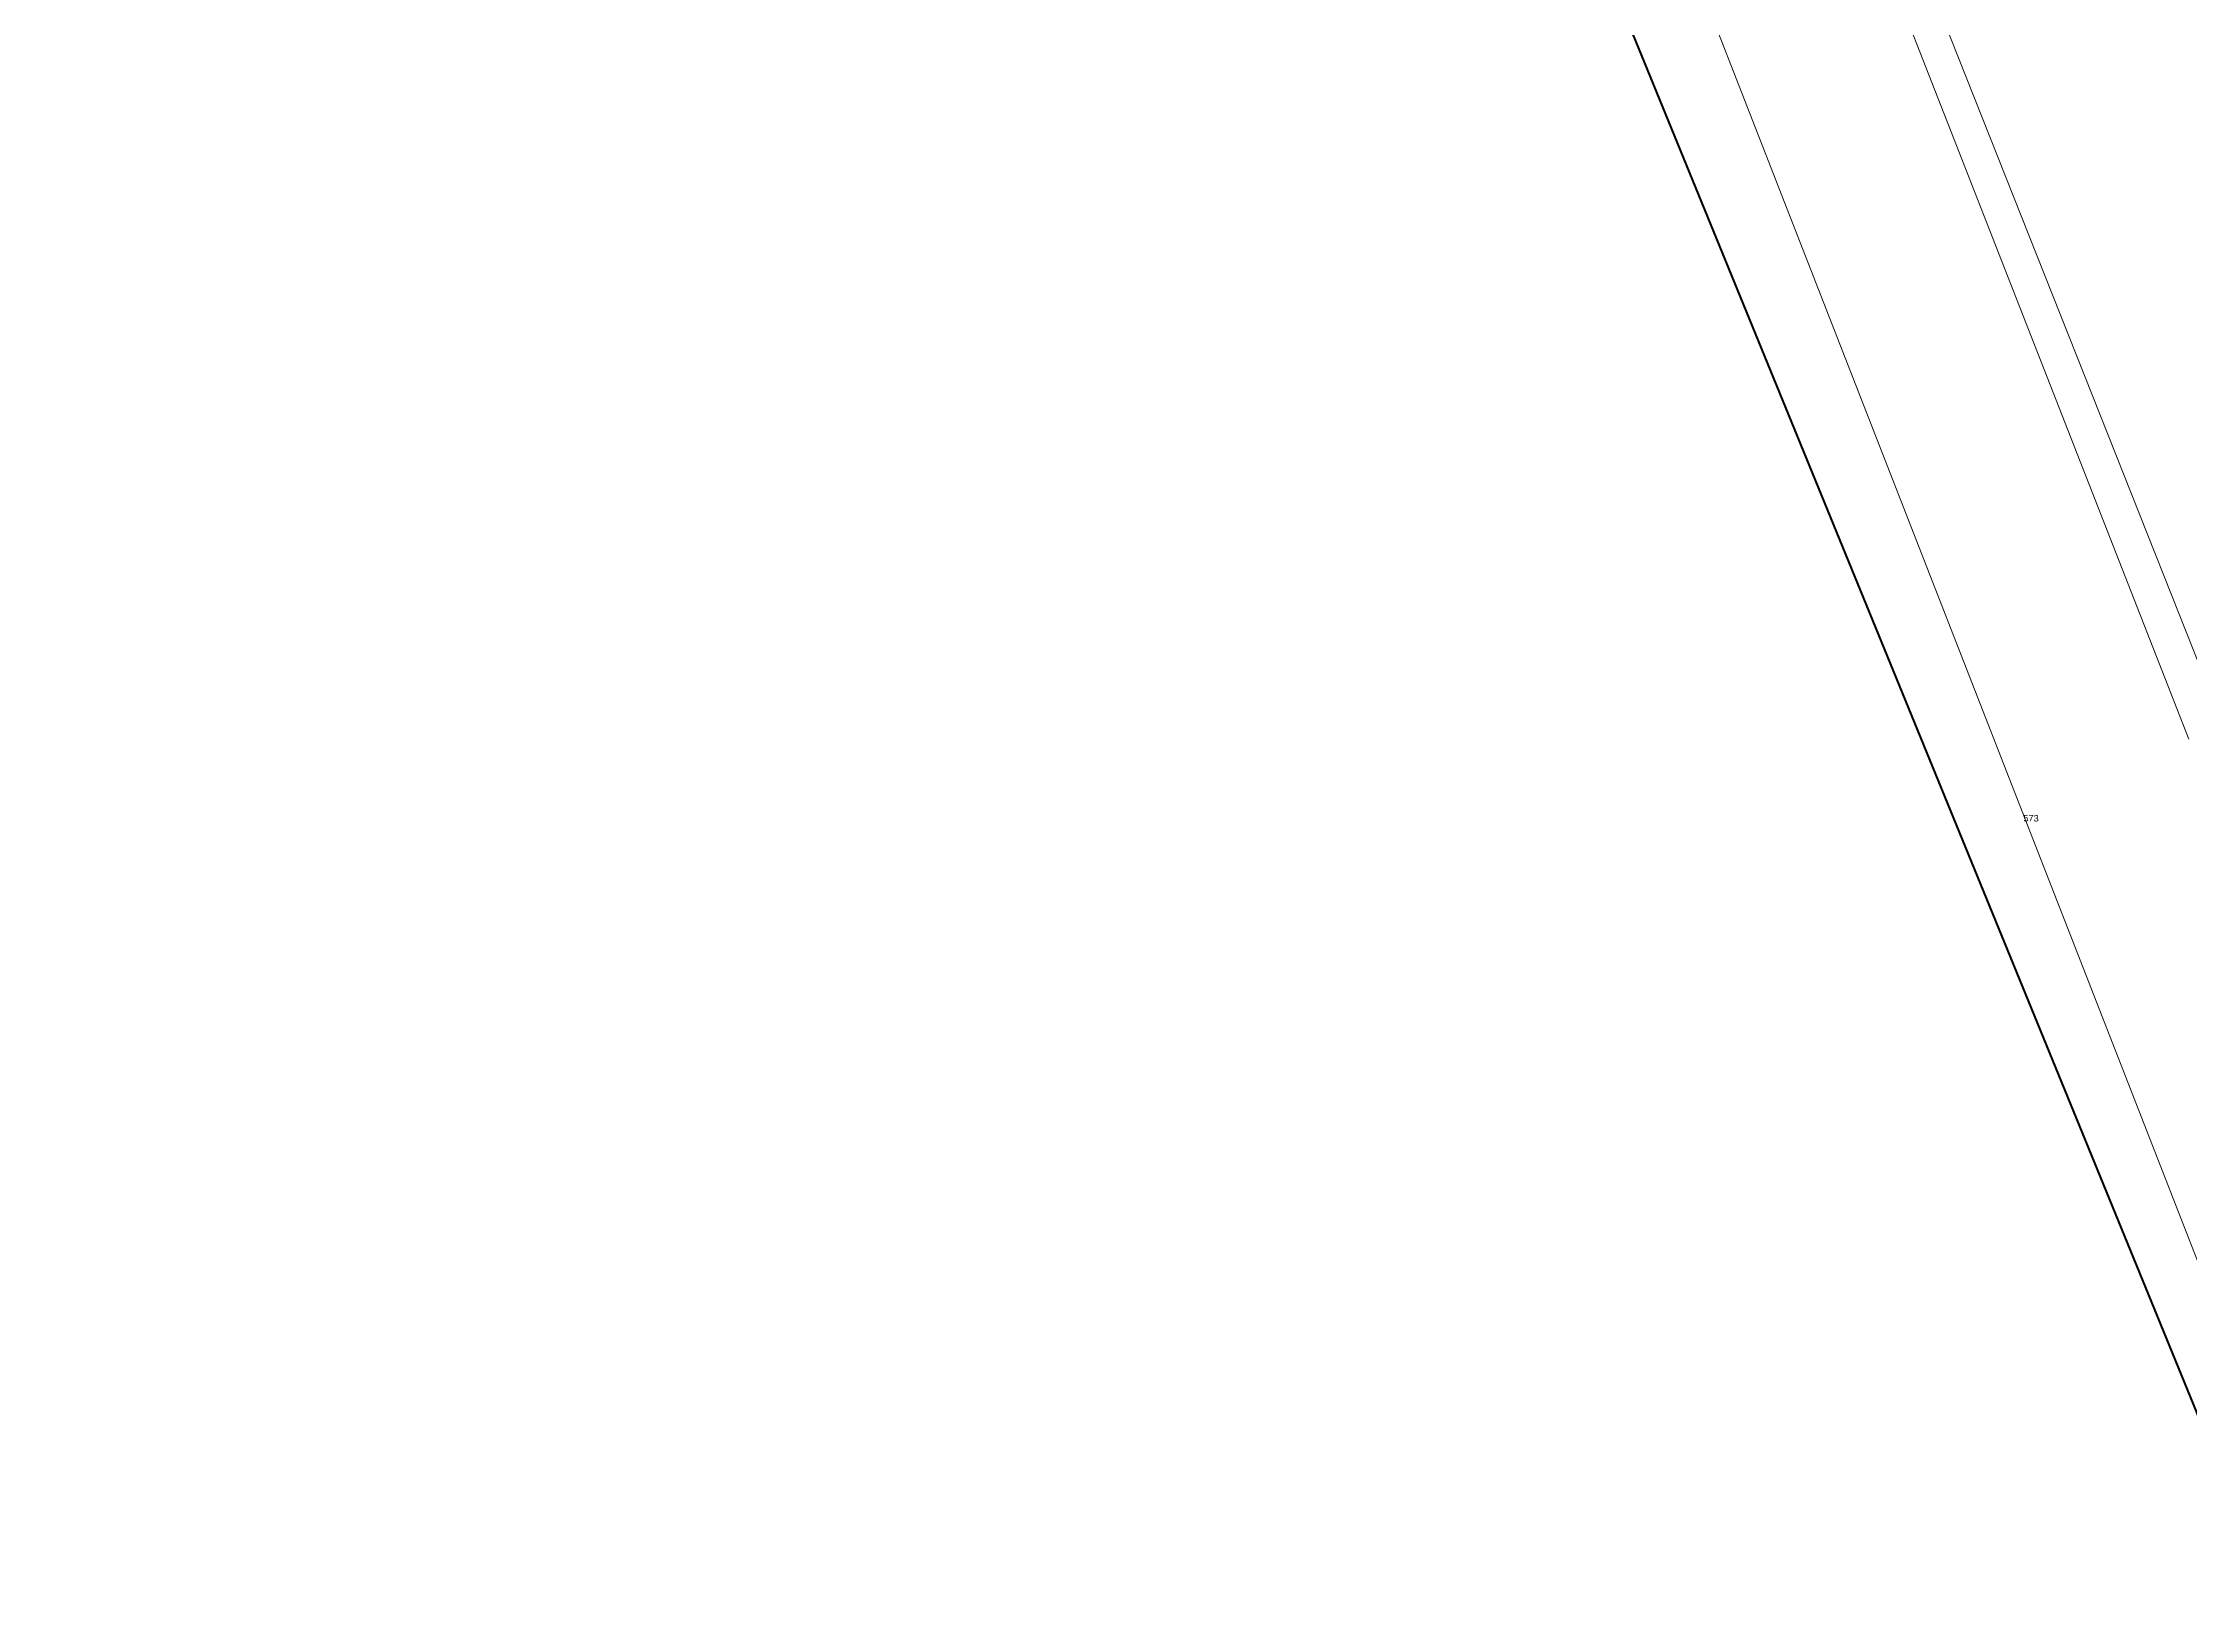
# Model space of a CAD drawing. Header units: metres. Extents: x 245225 to 248406, y 1633796 to 1637634.
# Drawn here: x 245335.4 to 245417, y 1636938.2 to 1636997.6 of the extents above; entities that cross this region are included whole.
import ezdxf
from ezdxf.enums import TextEntityAlignment as Align

# ---------------------------------------------------------------- set-up
doc = ezdxf.new("R2010")
doc.units = ezdxf.units.M
doc.header["$MEASUREMENT"] = 0
doc.layers.add('A_revoir_niveau_0', color=7, linetype='Continuous')
doc.layers.add('limites_sections', color=7, linetype='Continuous')
doc.layers.add('Limites_Communes', color=7, linetype='Continuous', lineweight=211, plot=False)
doc.layers.add('Toponymie', color=7, linetype='Continuous', lineweight=30)
doc.styles.add('Style-Arial', font='arial.ttf')

msp = doc.modelspace()

# ---------------------------------------------------------------- linework, layer by layer
at = {"layer": 'A_revoir_niveau_0', "color": 7, "linetype": 'Continuous', "lineweight": 13}
for p, q in [((245381.133038, 1637044.036876), (245466.304743, 1636825.74789)), ((245416.968, 1636971.184), (245402.089, 1637009.19))]:
    msp.add_line(p, q, dxfattribs=at)
at = {"layer": 'Limites_Communes', "color": 210, "lineweight": 80, "flags": 128}
msp.add_lwpolyline([(245735.1907, 1636182.4264), (245737.0861, 1636220.9674), (245735.2556, 1636239.0143), (245707.1038, 1636298.2282), (245667.8308, 1636399.1458), (245610.4254, 1636525.3073), (245591.9622, 1636563.4721), (245540.6052, 1636669.6309), (245473.0182, 1636809.3381), (245335.4487, 1637145.601), (245779.4502, 1637342.6846), (245848.75, 1637373.75), (245979.1715, 1637415.3337), (246366.25, 1637538.75), (246605.2718, 1637633.7039), (246913.4298, 1637003.726)], dxfattribs=at)
at = {"layer": 'limites_sections', "lineweight": 13, "flags": 128}
msp.add_lwpolyline([(245897.722, 1636971.857), (245799.571, 1636923.569), (245677.175, 1636862.609), (245560.123, 1636802.218), (245496.981, 1636773.187), (245385.738, 1637053.755), (245806.576, 1637211.153), (245897.722, 1636971.857)], close=True, dxfattribs=at)

# ---------------------------------------------------------------- texts
at = {"layer": 'toponymie', "color": 7, "linetype": 'Continuous', "lineweight": 13, "style": 'Style-Arial'}
msp.add_text('573', height=0.25, dxfattribs=at).set_placement((245410.682, 1636968.305), align=Align.TOP_LEFT)
msp.add_text('573', height=0.25, dxfattribs=at).set_placement((245410.682, 1636968.305), align=Align.TOP_LEFT)
msp.add_text('573', height=0.25, dxfattribs=at).set_placement((245410.682, 1636968.305), align=Align.TOP_LEFT)

doc.saveas('drawing.dxf')
